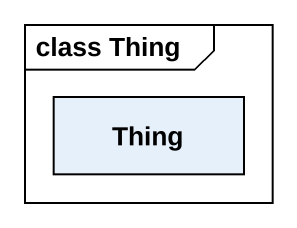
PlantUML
@startuml
mainframe class Thing
hide circle
hide empty members
class Thing
@enduml
